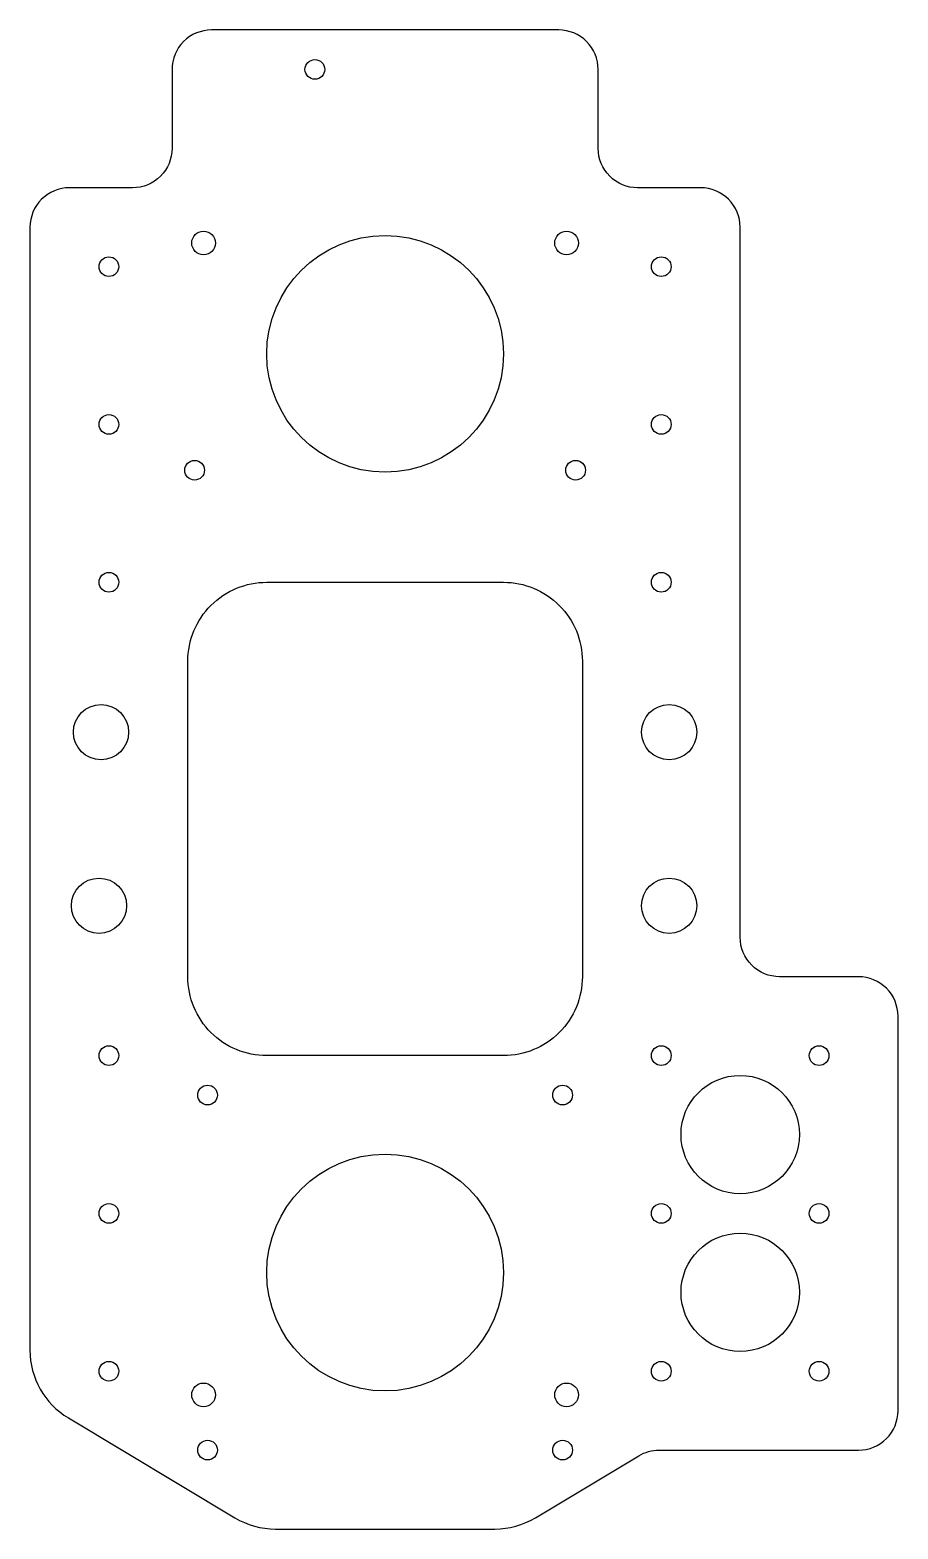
# Model space of a CAD drawing. Header units: millimetres. Extents: x -90 to 20, y 10 to 200.
import ezdxf

# ---------------------------------------------------------------- set-up
doc = ezdxf.new("R2010")
doc.units = ezdxf.units.MM

msp = doc.modelspace()

# ---------------------------------------------------------------- linework, layer by layer
for points in [[(-64.04, 11.43, 0.135933), (-58.9, 10), (-31.1, 10, 0.135933), (-25.96, 11.43), (-12.85, 19.29, -0.135933), (-10.28, 20), (15, 20, 0.414214), (20, 25), (20, 75, 0.414214), (15, 80), (5, 80, -0.414214), (0, 85), (0, 175, 0.414214), (-5, 180), (-13, 180, -0.414214), (-18, 185), (-18, 195, 0.414214), (-23, 200), (-67, 200, 0.414214), (-72, 195), (-72, 185, -0.414214), (-77, 180), (-85, 180, 0.414214), (-90, 175), (-90, 32.66, 0.263447), (-85.14, 24.09)], [(-20, 120), (-20, 80, -0.414214), (-30, 70), (-60, 70, -0.414214), (-70, 80), (-70, 120, -0.414214), (-60, 130), (-30, 130, -0.414214)]]:
    msp.add_lwpolyline(points, format="xyb", close=True)
for centre, radius in [((-53.9, 195), 1.25), ((-68, 173), 1.5), ((-45, 158.95), 15), ((-22, 173), 1.5), ((-80, 170), 1.25), ((-10, 170), 1.25), ((-80, 150), 1.25), ((-10, 150), 1.25), ((-69.14, 144.2), 1.25), ((-20.86, 144.2), 1.25), ((-80, 130), 1.25), ((-10, 130), 1.25), ((-81, 111), 3.5), ((-9, 111), 3.5), ((-81.25, 89), 3.5), ((-9, 89), 3.5), ((-80, 70), 1.25), ((-10, 70), 1.25), ((10, 70), 1.25), ((0, 60), 7.5), ((-67.5, 65), 1.25), ((-22.5, 65), 1.25), ((-45, 42.5), 15), ((-80, 50), 1.25), ((-10, 50), 1.25), ((10, 50), 1.25), ((0, 40), 7.5), ((-80, 30), 1.25), ((-10, 30), 1.25), ((10, 30), 1.25), ((-68, 27), 1.5), ((-22, 27), 1.5), ((-67.5, 20), 1.25), ((-22.5, 20), 1.25)]:
    msp.add_circle(centre, radius)

doc.saveas('drawing.dxf')
